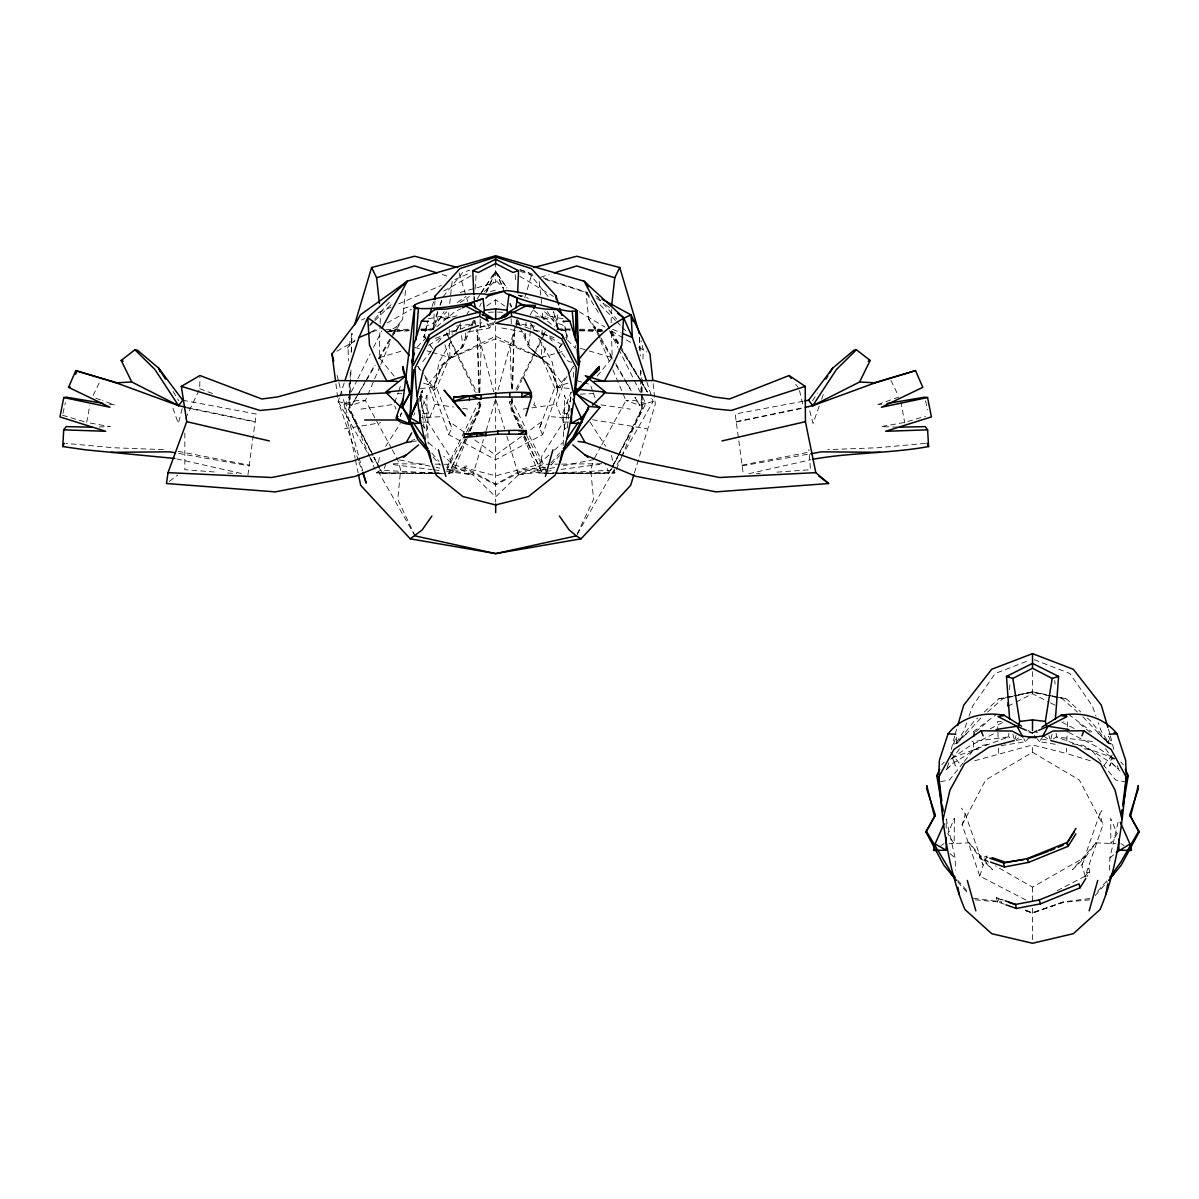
<?xml version="1.0" encoding="UTF-8"?>
<svg xmlns="http://www.w3.org/2000/svg" width="1199" height="1199" viewBox="0 0 1199 1199"><rect width="100%" height="100%" fill="white"/><g stroke="black" fill="none" stroke-linecap="round" stroke-linejoin="round"><path stroke-width="0.75" stroke-dasharray="5 3.75" d="M184.841 433.004L184.826 469.723L216.36 472.121M419.89 401.26L419.89 395.76L427.758 430.141L428.118 443.63M946.206 828.104L946.206 818.887L955.168 858.034L955.483 870.144M185.62 418.511L199.738 388.761L199.903 377.175M575.385 345.612L575.34 348.19L566.707 339.212M493.928 324.389L479.99 327.222L480.2 318.649M350.273 394.381L349.853 409.129L369.232 455.65M350.318 392.553L350.992 368.588M351.457 352.011L351.981 333.592L348.115 349.718L348.444 360.869M512.348 398.068L512.048 409.129L519.946 428.088M512.617 388.866L514.161 333.592L515.225 330.01M563.185 445.324L563.59 430.141L571.054 397.483M1109.555 870.144L1109.869 858.034L1118.832 818.887M394.111 376.096L379.169 357.662L380.098 325.289M380.158 323.49L380.458 312.699M479.525 401.71L479.3 409.129L469.978 431.535M479.795 392.418L481.039 349.718L476.123 330.01M551.96 473.665L538.606 472.886L542.023 455.395L563.44 422.063L556.216 404.333L563.185 384.564L541.334 357.572L541.783 342.614M541.993 335.135L542.158 329.515M542.488 318.305L542.652 312.699M641.93 394.276L641.495 409.129L622.101 455.65M641.975 392.418L642.364 379.424M642.964 359.011L643.234 349.718L641.09 340.756M1090.326 760.736L1066.511 753.482L1066.66 748.161M1066.87 741.072L1067.23 728.662M1067.275 726.894L1067.44 721.573L1063.753 721.393M525.507 338.343L525.687 333.022M525.926 325.933L526.031 322.381M964.341 761.395L973.468 749.96L973.873 739.528M350.348 372.499L348.804 409.548L372.814 455.485M351.202 352.116L351.981 333.592M511.463 398.428L510.999 409.548L520.756 429.317M511.838 389.165L514.161 333.592L510.309 349.718L511.493 390.559M379.049 358.951L402.654 319.009L405.562 290.383L402.909 293.006M474.729 323.79L474.909 320.283M1008.854 733.308L1008.659 736.905L1011.656 738.854M434.128 314.153L433.543 328.721L426.244 330.13L423.772 337.279L427.968 320.628M434.712 305.026L434.952 301.369M474.1 301.938L474.504 296.483M475.059 289.214L476.153 274.661M1009.438 689.665L1010.113 682.321M573.182 377.25L574.036 368.003M567.292 427.818L571.159 391.998L562.691 412.921L565.029 432.524M449.715 303.497L452.158 281.42M611.295 309.012L611.19 323.49M425.465 439.658L428.657 412.921L420.849 393.602M530.453 330.984L528.369 346.631L542.233 358.786L554.717 387.847L557.805 390.604L542.652 434.652L495.667 459.727L448.696 434.652L433.543 390.604L423.697 375.542M530.677 329.23L531.367 324.015L534.604 330.369M247.938 474.954L256.181 413.985L182.713 400.226M420.684 401.185L422.498 390.349L419.59 396.809M99.217 426.949L110.248 426.634L86.688 422.453L89.835 405.082M378.464 462.394L379.828 455.395M471.147 327.792L462.979 346.631L449.115 358.786L436.631 387.847L433.543 390.604L439.164 361.933L451.079 341.505M1105.553 748.701L1111.563 757.198L1109.794 766.101L1112.672 757.453M62.918 413.445L65.375 402.609M1085.02 876.784L1087.868 872.482L1088.842 868.166L1089.756 872.228L1086.834 876.904M565.913 337.953L566.767 334.311M951.257 749.45L954.629 735.916M400.511 415.349L400.781 414.344M479.99 327.222L481.758 320.418M1015.103 739.064L1016.018 735.527M1050.819 739.183L1052.962 731.015M182.203 408.679L178.306 423.397L172.176 406.131M498.065 390.08L515.255 325.993M515.72 324.21L517.638 317.091M385.913 463.683L382.556 473.29L379.963 468.419M1025.924 900.029L979.808 876.139L962.138 824.822L965.255 813.911L961.568 808.171M566.408 339.572L567.367 336.275L563.38 320.628M432.15 306.494L434.248 299.42M515.75 328.226L517.863 321.092M524.757 297.877L532.176 272.862M955.123 734.208L956.652 729.067M433.543 390.604L441.037 365.5L462.979 346.631L461.36 334.461M444.919 344.713L449.115 358.786L495.667 338.718L542.233 358.786L546.429 344.713M559.873 464.133L543.462 464.298L518.463 474.849L495.667 496.821L472.886 474.849L483.482 439.553M486.135 430.741L495.667 398.982L504.674 428.972M634.421 472.976L655.313 404.063L652.945 381.777M979.808 876.139L983.225 865.168L965.255 813.911M358.441 460.521L338.193 401.47L339.347 397.918M339.917 396.135L344.533 381.926M446.762 467.565L478.551 402.264M1057.218 890.632L1085.23 876.139L1102.9 824.822L1099.768 813.911L1103.47 808.171M947.225 767.36L949.053 762.069M437.725 311.965L433.543 328.721L444.11 311.575M440.078 305.235L441.861 300.185M966.739 722.787L963.816 731.105L956.382 742.526L953.445 744.129L956.367 736.321L956.382 742.526L967.008 733.203L980.767 718.006M969.062 716.148L972.569 706.181L995.14 673.538L1029.117 660.364M1085.23 876.139L1081.813 865.168L1099.768 813.911M394.606 402.684L398.098 392.822M398.682 391.174L401.006 384.594M819.172 406.131L813.042 423.397L808.711 407.046M821.615 399.237L823.458 394.051M437.695 311.695L433.528 323.28L426.394 325.918L426.244 330.13L429.572 329.92M440.063 305.086L441.846 300.125M985.443 860.283L987.107 855.891L984.544 856.296L985.443 860.283L988.89 861.511M542.652 434.652L539.49 428.043L554.717 387.847L557.97 386.363M413.805 415.304L414.794 412.846M465.152 438.969L448.636 473.785L452.742 472.886L449.325 455.395L427.908 422.063L435.132 404.333L428.163 384.564L423.067 383.095M467.1 438.429L452.742 472.886L449.026 472.886M616.361 469.438L621.382 457.374M380.068 366.13L365.425 400.511L351.667 405.277L338.193 401.47L335.825 383.185M380.802 364.406L391.039 340.351M393.976 333.472L396.899 326.593L402.654 319.009M420.414 388.611L433.199 387.322L442.806 364.976L460.671 348.459L468.284 331.673M471.896 326.083L474.13 320.942M486.764 291.822L495.667 271.259L507.222 288.33M539.49 428.043L542.503 421.089L528.909 430.981M471.327 324.959L473.605 319.923M479.69 306.509L481.219 303.152M485.775 293.081L495.667 271.259L506.937 288.045M577.109 534.214L593.58 499.294L590.717 469.888L593.7 459.562L562.511 465.901M468.299 432.329L479.3 409.129L479.09 401.755M1081.813 865.168L1085.844 856.641L1095.946 842.822L1115.954 843.691M448.696 434.652L451.858 428.043L436.631 387.847L433.379 386.363M93.192 395.355L100.401 380.368M516.859 390.544L521.76 380.488M522.584 378.809L541.363 340.261M542.188 338.583L544.631 333.547M448.636 473.785L465.722 439.194M469.783 430.966L480.349 409.548L480.035 402.145M349.419 394.276L349.853 409.129L373.069 455.38L345.462 403.568L350.423 393.647M351.247 391.983L357.017 380.413M357.842 378.764L370.221 353.96M373.518 347.35L381.777 330.819M619.119 453.732L610.831 470.248L555.587 473.11M619.943 452.083L641.495 409.129L641.18 398.068M523.094 428.897L509.305 402.564L510.984 399.222M516.05 389.24L542.173 337.638M543.012 335.975L546.384 329.32M455.935 331.958L459.981 324.015L461.135 332.723M431.685 330.474L439.014 316.206L447.752 319.459M446.687 470.068L463.069 438.774M466.516 432.195L481.713 402.654M617.68 457.119L610.831 470.248L614.922 472.886L613.558 465.886M618.534 455.485L642.529 409.548L640.91 370.641M962.138 824.822L985.653 780.024L1032.519 752.283L1032.519 747.547M555.557 473.35L608.792 473.29L617.41 457.074M618.279 455.455L645.886 403.568L640.925 393.647M594.599 457.928L600.864 446.448M601.763 444.799L625.923 400.511L612.749 369.562M1055.27 744.264L1039.563 741.701L1041.272 738.614M530.093 315.052L532.791 310.271M577.244 534.259L616.121 466.246M617.05 464.627L653.155 401.47L652.001 397.918M358.126 394.036L351.667 405.277L356.388 397.289M359.041 392.433L365.515 381.192M366.429 379.588L374.747 365.14M378.434 358.711L391.369 336.23M392.283 334.626L396.899 326.593L389.69 330.549M1004.267 904.196L997.373 901.768L999.037 898.89L1004.028 900.644M357.332 395.7L375.272 365.335M812.532 400.826L817.328 393.047M569.06 410.253L564.474 417.627L551.36 416.772M385.673 446.313L400.286 423.577M520.186 327.792L528.369 346.631L550.296 365.5L557.805 390.604L567.652 375.542M568.641 374.028L573.557 366.504M455.74 330.759L460.866 323.13M467.011 313.973L469.049 310.931M477.247 298.716L480.319 294.145M481.339 292.616L495.667 271.259L503.28 288.045M480.979 292.991L495.667 271.259L503.85 290.113M950.777 759.222L953.475 757.198L961.493 745.868M559.169 347.71L562.241 343.424M569.105 388.431L558.149 387.322L566.827 375.407M571.174 369.442L573.347 366.459M953.445 744.129L956.757 743.53L973.783 721.543L977.725 717.961M559.199 347.83L562.331 343.873M1103.679 765.786L1112.267 754.98M422.782 361.588L433.304 348.429M437.98 342.569L443.84 335.255L452.817 333.996M963.202 762.819L949.503 779.964L940.406 781.718M443.031 296.812L462.859 272.368L469.768 270.135M428.163 384.564L450 357.572L449.565 342.614M597.237 376.096L612.179 357.662L611.4 330.684M469.004 331.763L489.492 328.001L495.667 320.628M1001.03 745.688L1025.475 741.701L1030.166 736.096M1032.519 733.308L1027.813 730.056M369.832 324.824L373.459 320.598M374.658 319.189L391.578 299.48M551.12 462.829L559.543 453.057M1097.655 891.322L1107.396 880.126M1095.946 842.822L1072.55 869.62L1085.844 856.641L1032.519 887.155L995.35 865.888M551.075 465.122L559.543 455.62M1095.167 895.548L1107.411 881.82M417.237 346.916L425.87 337.923M941.77 764.692L944.257 762.114M438.16 320.538L446.627 311.815M484.246 291.672L495.667 280.146L503.28 287.835M956.757 743.53L967.008 733.203M347.17 347.965L355.129 340.111M369.727 325.708L373.713 321.797M375.032 320.478L392.283 303.467M946.296 769.758L952.62 763.598L981.861 745.343L990.974 744.084M946.611 769.129L952.62 763.598M984.289 711.981L998.737 698.837L1016.512 695.105M548.902 455.05L537.946 464.822L495.667 475.823L453.402 464.822L443.81 456.279M554.373 450.165L562.586 442.836M987.586 712.026L1002.589 698.882L1013.155 696.364M563.59 430.141L566.213 427.848M1109.869 858.034L1114.995 853.553M436.826 326.683L454.376 312.085L460.956 308.698M975.491 731.885L985.488 723.567M1015.928 739.843L1018.476 737.865M169.314 481.399L177.767 475.029M973.183 731.87L996.594 714.304M521.355 436.466L495.667 455.14L473.02 438.669M951.451 758.652L969.377 746.198L994.81 733.203M457.254 302.493L466.021 296.438M486.704 306L495.667 299.795L504.644 306M1053.381 738.854L1056.379 736.905L1094.852 741.836M460.161 302.523L469.394 296.483M941.005 845.55L944.003 843.586M437.53 473.635L376.411 472.886L380.518 470.248L441.277 473.395M428.538 345.327L451.199 331.194L456.594 330.444M1037.21 730.056L1032.354 733.099L1036.041 737.505M336.874 351.202L354.694 341.175M370.896 332.063L377.37 328.421M387.082 322.951L411.377 309.282M443.78 291.057L471.312 275.56M990.269 728.797L1003.173 722.218M1007.939 706.181L1014.504 702.869M1016.138 702.044L1032.519 693.741L1048.9 702.044M449.115 358.786L495.667 336.2L542.233 358.786M1037.195 731L1032.354 733.099L1037.854 732.184M361.454 319.998L364.856 318.529M378.434 312.639L392.013 306.764M398.817 303.827L441.262 285.437M454.856 279.547L470.128 272.922M372.155 332.063L378.749 329.35M543.597 319.459L552.334 316.206L559.663 330.474M435.432 338.358L473.02 324.419M951.991 757.903L1008.659 736.905L972.014 741.611M898.95 397.019L876.724 404.902L881.894 404.198M1089.726 899.835L1063.258 902.307L1032.519 913.024L1022.267 909.456M479.825 327.297L495.667 321.917M1063.258 902.307L1032.519 912.604L1023.976 909.741M540.509 277.209L549.142 274.526M974.697 760.736L1032.519 744.954L1066.511 753.482M897.631 427.114L881.1 426.634L904.66 422.453L925.388 416.278M379.169 357.662L402.175 350.932M541.334 357.572L555.512 353.465M557.28 352.956L564.369 350.902M563.185 384.564L568.281 383.095M403.224 308.503L412.111 306M460.116 292.496L495.667 282.484L495.667 263.48M443.585 319.369L457.868 315.472M411.542 440.438L414.914 439.553M490.421 291.477L495.667 290.218M1014.909 695.945L1032.519 691.748L1050.294 695.48M748.88 473.71L810.959 459.712M1016.437 740.442L1023.586 738.929M1018.296 694.731L1032.519 691.748L1062.434 698.882L1077.451 712.026M736.201 421.673L803.645 407.585M736.246 421.988L806.897 407.42M506.802 436.031L518.463 474.849L547.823 468.884M549.652 468.509L555.167 467.4M742.076 465.137L809.55 452.023M428.283 318.799L441.667 316.251L450.239 317.63M998.737 698.837L1016.512 695.435M1018.296 695.09L1032.519 692.378L1046.742 695.09M803.135 401.26L735.167 413.985L743.41 474.954M742.181 465.856L808.995 454.061M344.473 428.777L380.727 422.752M541.094 317.63L549.682 316.251L563.065 318.799M973.468 749.96L980.842 748.82M422.528 413.85L428.657 412.921M360.974 409.129L392.193 404.603M523.154 409.129L556.216 404.333M411.512 441.682L416.742 440.917M1087.868 872.482L1089.756 872.228M456.444 326.128L472.901 324.015M518.463 474.849L544.361 471.522M546.219 471.282L553.623 470.338M561.012 469.394L599.875 464.403M1089.786 898.546L1063.243 901.903L1032.519 913.024L1023.991 909.936M545.725 467.205L522.644 469.648L495.667 484.126L468.704 469.648L447.392 467.4M925.373 443.405L877.713 447.752L827.88 449.625M756.509 473.605L760.226 473.335M776.982 472.136L810.479 469.723L808.86 449.535M547.448 469.199L522.659 470.937L495.667 484.921L468.689 470.937L447.437 469.453M439.988 416.772L419.74 417.492M969.092 842.822L979.178 856.641L992.472 869.62L969.092 842.822L949.083 843.691M524.008 435.896L542.712 473.785L553.758 473.2M488.458 312.325L493.868 312.055M1001.27 721.393L997.598 721.573L997.853 730.446M388.251 331.344L408.409 330.444M421.239 329.86L432.225 329.365M580.316 394.096L593.415 393.602M389.21 330.639L409.653 330.16M420.804 329.89L433.813 329.59M569.825 417.522L564.474 417.627L564.324 395.28L569.27 407.09M386.393 331.329L408.394 330.909M421.239 330.654L430.411 330.474M385.793 329.605L409.848 329.23M420.954 329.051L433.918 328.856M559.378 473.575L614.922 472.886L559.079 472.886M561.687 464.118L603.607 463.698M345.462 403.568L356.942 400.481L365.425 400.511L391.384 448.081M422.573 422.063L427.908 422.063M563.44 422.063L568.776 422.063M376.411 472.886L432.269 472.886M434.128 472.886L441.577 472.886M557.22 472.886L538.606 472.886L523.528 436.706M548.213 473.35L553.728 473.35M645.886 403.568L634.406 400.481L625.923 400.511L639.681 405.277L653.155 401.47L651.237 398.293M382.556 473.29L441.292 473.35M393.212 463.758L427.833 464.103M435.117 464.163L447.886 464.298L472.886 474.849L443.285 471.057M439.374 473.665L446.792 473.755M557.43 328.856L570.394 329.051M579.642 329.2L603.711 329.575M560.937 330.474L570.11 330.654M579.282 330.834L601.284 331.254M557.535 329.59L568.686 329.845M579.836 330.115L602.138 330.639M397.933 393.602L401.68 393.737M163.469 449.625L113.635 447.752L65.975 443.405M557.28 329.275L570.11 329.86M579.267 330.28L601.254 331.269M497.48 312.055L502.891 312.325M556.801 329.605L565.104 330.13L567.577 337.279L567.367 336.275M227.495 472.961L236.773 473.665M975.312 899.835L1001.779 902.307M973.483 898.321L1001.794 901.903M516.439 320.283L516.619 323.79L534.904 326.128M393.317 464.642L432.18 469.618M434.023 469.858L441.427 470.817M109.454 404.198L114.624 404.902L102.649 400.661M534.754 330.444L540.149 331.194L561.297 344.398M1072.251 743.83L1083.177 745.343L1112.417 763.598L1118.427 769.129L1117.198 765.606M542.113 334.506L547.508 335.255L552.184 341.101M600.984 404.857L630.374 409.129M435.132 404.333L453.492 407.001M462.679 408.319L468.195 409.129M562.691 412.921L568.821 413.85M1084.181 748.82L1091.57 749.96L1102.975 764.243M592.501 419.725L646.875 428.777M1028.967 732.484L1032.684 733.099L1027.843 731M178.741 453.417L249.167 465.856M501.856 328.001L522.344 331.763M1082.907 716.807L1108.281 743.53L1111.593 744.129L1108.67 736.321L1108.655 742.526L1111.593 744.129M518.343 295.104L525.327 296.438L528.249 298.461M1048.511 695.435L1066.301 698.837L1080.734 711.981M571.758 362.203L568.566 361.588L559.199 349.883M1126.446 782.063L1115.535 779.964L1104.114 765.681M178.141 451.319L249.272 465.137M399.477 459.936L434.353 467.025M436.181 467.4L439.853 468.15M447.197 469.633L472.886 474.849M184.451 407.42L255.102 421.988M187.703 407.585L255.147 421.673M1052.078 695.855L1066.301 698.837M1041.451 738.929L1048.6 740.442M518.448 295.718L521.94 296.483L518.448 295.643M176.733 458.887L242.468 473.71M535.264 315.951L547.763 319.369M509.305 402.564L511.958 400.601L526.061 429.092M414.569 347.305L419.89 348.849M426.979 350.902L430.516 351.921M432.284 352.431L450 357.572M580.316 348.339L587.39 350.408M589.159 350.932L612.179 357.662M576.764 380.638L581.86 382.121M583.553 382.616L590.343 384.594L592.666 391.174M62.498 415.244L86.688 422.453M442.206 274.526L449.115 276.669M520.486 271.454L532.896 275.425M545.305 279.412L586.056 292.511L599.68 314.618M519.856 269.58L528.489 272.368L548.318 296.812M520.351 270.165L532.716 274.286M543.312 277.838L587.495 292.601M984.544 856.296L988.006 857.525M997.373 901.768L996.459 897.691L1003.398 900.149M95.815 398.233L100.941 400.046M199.738 388.761L215.206 394.471M516.619 323.79L555.916 338.358M1114.755 758.547L1056.379 736.905L1056.184 733.308M1034.212 659.705L1069.898 673.538L1092.469 706.181L1095.976 716.148M612.599 329.35L620.842 332.737M996.459 897.691L999.037 898.89M1050.534 702.869L1055.45 705.357M1061.864 722.218L1074.769 728.797M1068.624 732.394L1095.661 746.198L1113.586 758.652M533.69 310.391L554.523 326.683M595.483 295.643L598.721 297.397M603.097 331.344L594.449 326.593L588.679 319.009L586.056 292.511M988.875 862.186L979.178 856.641L983.225 865.168M1032.519 752.283L1079.385 780.024L1102.9 824.822M519.722 276.28L553.488 296.408M579.222 311.755L604.955 327.087M611.385 330.924L630.674 342.434M638.722 347.23L646.756 352.011M1121.035 843.586L1124.033 845.55M1043.55 735.901L1049.02 739.843M596.368 298.026L603.936 303.482M605.435 304.576L609.976 307.843M463.953 432.075L448.846 421.089L451.858 428.043M1068.444 714.304L1091.839 731.87M1111.563 757.198L1114.261 759.222M608.792 473.29L605.435 463.683M1079.55 723.567L1090.97 733.069M950.043 853.553L955.168 858.034M421.194 424.401L427.758 430.141M1098.014 733.203L1108.655 742.526L1101.207 731.105L1098.299 722.787M428.747 442.836L435.597 448.951M1087.298 717.961L1091.24 721.543L1108.281 743.53M1112.417 763.598L1120.001 771.002M600.025 304.786L615.567 320.478M616.856 321.797L620.737 325.708M622.041 327.027L625.923 330.954M544.706 311.815L553.189 320.538L557.805 328.721L565.104 330.13L564.954 325.918L557.82 323.28L553.653 311.695M1120.78 762.114L1123.253 764.692M957.626 881.82L968.642 894.184M433.019 456.969L440.273 465.122M957.641 880.126L968.612 892.715M431.805 453.057L439.029 461.435M597.357 296.663L616.691 319.189M1037.21 738.899L1039.563 741.701M950.627 752.283L960.279 764.437M430.051 345.192L433.199 349.149L430.126 344.862M795.746 384.354L797.979 387.292M418.001 366.459L423.427 373.908M424.506 375.407L433.199 387.322M423.981 336.275L426.035 339.137M530.483 323.13L535.593 330.759M547.239 311.575L553.189 320.538M417.792 366.504L419.755 369.517M590.088 422.063L605.675 446.313M610.366 331.988L619.119 346.196M620.093 347.785L639.547 379.364M640.521 380.937L647.325 391.998M173.061 391.503L178.816 400.826M586.746 291.971L590.597 298.326M610.816 331.643L618.504 344.338M622.356 350.693L641.6 382.436M642.574 384.025L647.385 391.953L640.94 380.772M588.679 319.009L600.025 338.178M600.969 339.767L612.299 358.951M616.076 365.335L631.184 390.904M634.96 397.289L639.681 405.277L635.065 397.259M611.82 331.404L619.328 344.143M620.273 345.732L639.996 379.184M599.98 336.23L594.449 326.593L597.372 333.472M600.909 337.833L614.757 361.918M615.687 363.522L626.762 382.796M627.677 384.399L631.378 390.829M338.193 401.47L369.667 456.534M370.596 458.153L374.298 464.627M378 471.102L415.019 535.878M1023.766 738.614L1025.475 741.701M486.989 323.475L489.492 328.001M392.268 449.73L397.648 459.562L400.631 469.888L397.768 499.294L414.24 534.214M379.109 466.801L373.938 457.074L380.518 470.248L373.668 457.119M526.556 435.492L543.791 468.419M538.651 338.328L552.184 361.933L557.805 390.604M446.657 332.648L448.336 335.975M449.175 337.638L476.992 392.568M609.572 330.819L617.815 347.35M618.639 348.999L633.507 378.764M634.331 380.413L640.101 391.983M529.373 435.792L543.462 464.298L546.264 472.481M446.717 333.547L449.985 340.261M450.794 341.94L475.299 392.208M890.947 380.368L898.156 395.355M521.475 429.017L512.048 409.129L511.718 397.993M524.622 435.657L542.712 473.785M510.13 303.152L511.658 306.509M517.743 319.923L520.021 324.959M523.828 333.352L530.677 348.459L548.528 364.976L558.149 387.322M509.785 303.812L511.284 307.244M517.219 320.942L519.452 326.083M600.294 340.351L609.826 362.697M369.951 457.374L374.987 469.438M394.681 405.936L396 409.174M593.25 392.822L596.742 402.684M553.623 311.965L557.805 328.721L557.22 314.153M359.041 462.259L362.023 470.952M952.366 757.453L955.243 766.101L953.475 757.198M646.816 381.926L651.432 396.135M1108.386 729.067L1109.899 734.208M1110.409 735.916L1113.781 749.45M459.172 272.862L467.655 301.444M338.852 382.571L358.621 456.16M359.115 457.958L362.653 470.533M474.669 320.658L493.763 391.848M1012.93 734.283L1014.219 739.183M1049.005 735.527L1049.934 739.064M337.144 375.422L338.433 380.787M799.508 390.499L803.21 406.206M424.581 334.311L425.435 337.953M925.568 400.811L927.606 409.833M343.978 404.063L355.114 458.243M355.489 460.056L358.081 472.691M611.52 455.395L613.229 464.148M900.884 401.62L904.66 422.453M539.19 281.42L541.633 303.497M420.384 394.441L422.093 409.983M422.662 415.169L424.251 429.617M1054.76 680.477L1055.09 684.149M515.18 274.661L515.6 280.116M639.532 337.294L640.296 355.818M479.66 392.867L477.187 333.592L478.836 392.553M473.875 296.423L474.025 300.095M465.662 333.022L465.826 338.343M997.913 732.214L998.168 741.072M998.377 748.161L998.527 753.482M448.696 312.699L448.861 318.305M449.19 329.515L449.355 335.135M349.104 383.14L349.374 392.418M639.472 337.279L639.831 350.168M640.401 370.431L641.12 396.225M511.149 318.649L511.269 323.805M1032.519 671.545L1032.519 693.741M1032.519 887.155L1032.519 903.432M1032.519 908.362L1032.519 943.268M495.667 299.795L495.667 307.274M495.667 325.993L495.667 389.615M495.667 398.982L495.667 428.508M495.667 437.74L495.667 502.141M420.954 392.628A17.925 1.049 -67.5 0 1 420.085 398.503M400.856 416.263A4.002 3.702 14.5 0 1 401.74 412.681M400.421 416.323A4.002 3.702 14.5 0 1 401.485 413.685M427.024 395.28L426.874 417.627L421.359 408.784L427.024 395.28M954.329 818.332L954.149 843.796L947.869 833.71L954.329 818.332M534.664 402.684L533.795 405.067L535.458 406.191L534.664 402.684M466.276 466.006L464.807 468.524L464.013 464.957L466.276 466.006M1117.153 833.71L1110.874 843.796L1110.709 818.332L1117.153 833.71"/><path stroke-width="1.5" d="M396.344 418.301L408.799 423.472L419.89 423.262L419.89 410.433M943.988 823.908L935.07 844.006L933.526 850.436L946.191 850.196L946.206 837.307M424.551 447.467L424.581 444.694L418.376 437.215L402.414 406.431L417.822 439.583L429.392 452.907M575.49 340.231L576.03 309.717L574.786 308.922A38.443 3.612 15.1 0 0 540.554 297.472A38.443 3.612 15.1 0 0 506.158 290.608L487.109 294.729A37.798 5.201 -8.2 0 0 451.049 295.913A37.798 5.201 -8.2 0 0 414.809 304.906L413.49 306.449L415.633 308.668L418.436 308.383A37.798 5.201 -8.2 0 0 469.513 303.107L483.002 298.641L484.411 310.196L483.077 315.307M951.511 874.955L951.541 873.127L926.287 831.042L935.31 815.02L926.782 789.062L926.782 785.6L934.561 816.714L925.988 832.196L943.838 865.198L956.397 880.441M413.265 361.708L413.895 344.383L421.508 321.107L434.503 309.582L437.275 308.503M938.847 774.824L939.372 760.361L948.049 733.848C961.388 716.747 983.675 711.352 1004.327 715.383L1021.548 726.144M974.008 736.051L974.143 732.574M408.769 423.457L410.118 417.822L414.809 304.906L402.145 407.45L410.118 417.822L419.89 423.262M517.398 298.266L515.78 308.008M517.638 292.751L518.553 270.689L495.667 259.239L472.796 270.689L473.785 294.579M523.948 378.105L531.322 392.762L521.91 397.019L521.91 392.762L528.234 392.957L531.532 397.019L495.667 397.019L453.567 401.29L444.065 390.17L465.512 415.948L453.567 401.29L453.777 397.019C479.72 395.79 505.199 390.784 531.322 392.762L531.532 397.019L525.836 415.948M464.103 437.545L464.268 434.143C485.025 433.154 505.408 429.137 526.316 430.726L526.481 434.143L497.795 434.143L464.103 437.545L476.797 433.259L486.105 432.374L486.105 435.837L476.797 433.259L464.268 434.143M1009.618 718.935L1006.456 676.416L1032.519 663.377L1058.582 676.416L1055.42 718.935M174.904 458.468L86.178 449.91L62.768 446.568L63.727 429.841L66.125 426.619L91.873 427.174M435.072 299.54L435.297 295.898L459.831 268.651L495.667 257.036L531.517 268.651L556.051 295.898L558.659 304.726M411.572 414.584L410.118 417.822L413.79 369.592M416.038 339.917L418.436 308.383L413.49 306.449M1007.939 706.181L1008.269 702.509M1036.086 737.79L1021.008 735.901L1012.076 731.015L981.112 730.791L953.879 749.48L938.712 777.162C942.549 822.109 947.225 867.506 964.91 909.486L991.708 933.691L1032.519 943.268L1073.33 933.691L1100.112 909.486C1117.813 867.506 1122.489 822.109 1126.326 777.162L1111.158 749.48L1083.926 730.791L1052.962 731.015L1043.55 735.901L1028.937 737.79M611.7 305.34L614.757 277.748L619.763 267.512L576.764 256.241L533.765 267.512M1121.62 813.656L1122.099 809.999M1122.804 804.529L1126.326 777.162L1128.214 775.648L1125.381 769.398M507.821 313.613L506.937 310.196L509.065 294.175L516.349 297.547M397.034 381.312L336.994 380.548L277.524 396.929L261.847 398.997L199.933 375.527L181.349 386.363L186.744 421.673L168.025 472.646L166.481 483.512L275.275 491.875L355.653 476.273L406.416 454.901M579.702 361.319C573.437 399.762 570.589 439.104 555.017 475.314L528.429 496.566L495.667 504.974L462.919 496.566L436.316 475.314C422.333 441.187 416.473 404.633 415.019 367.943L429.692 338.927L456.025 322.846L479.6 316.386L488.113 321.122L486.135 317.66L495.667 319.369L505.004 316.926L510.969 311.8L536.942 318.424L562.091 334.836L578.023 365.155L579.702 361.319L577.513 354.754L577.304 349.239M1046.727 726.714L1045.348 721.423L1052.182 678.439L1058.582 676.416M479.6 316.386L480.364 311.8L454.406 318.424L429.257 334.836L413.325 365.155L411.647 361.319L414.374 353.12M1121.769 813.686L1122.384 810.059M1122.998 806.432L1128.214 775.648M560.053 461.885L562.136 450.839M1105.838 894.199L1107.786 883.903M102.544 403.254L66.604 397.199L63.787 397.543L59.95 416.922L105.692 431.28L63.727 429.841M417.162 396.045L423.232 370.386L435.956 347.38L457.973 332.723L478.656 325.588M943.103 819.202L949.998 789.991L964.491 763.778L989.055 747.082L1014.249 740.577M1130.462 816.714L1138.256 785.6L1138.256 789.062L1129.713 815.02L1139.05 832.196L1121.2 865.198L1108.625 880.441M409.563 423.157C411.137 426.11 392.777 421.359 397.618 416.443M1018.311 726.714L1019.69 721.423L1012.855 678.439L1006.456 676.416L1009.228 676.686M925.988 832.196L926.287 831.042M545.425 476.468L552.919 449.82M1089.187 910.805L1097.729 880.441M354.619 324.659L371.585 267.512L414.584 256.241L457.583 267.512M429.542 315.322L431.64 308.263M434.248 299.42L435.297 295.898M957.671 725.65L963.756 705.132L991.693 669.282L1032.519 653.65L1073.345 669.282L1101.282 705.132L1107.876 727.358M427.129 341.91L429.257 334.836M633.881 474.729L630.674 485.34L581.08 538.816L495.667 553.623L410.253 538.831L360.674 485.34L358.456 474.504M345.117 380.143L358.951 337.489L367.763 317.675L407.285 281.18L495.667 255.732L584.063 281.18L623.585 317.675L632.398 337.489L646.231 380.143M1081.903 735.826L1083.926 730.791M75.702 374.253L76.991 371.031L117.232 382.901M63.787 397.543L109.933 407.24L68.538 387.337L75.822 370.611L116.168 382.826L178.591 405.682L185.89 407.21M409.683 393.857L410.328 392.373L402.834 369.577L402.834 366.549L409.683 393.857L402.145 407.45L410.328 392.373M410.118 417.822L417.642 400.856M934.561 816.714L935.31 815.02M62.768 446.568L64.236 443.285M413.026 411.347L417.402 401.665M942.954 811.873L936.809 775.648L939.656 769.398M573.527 439.583L588.934 406.431L575.16 392.373L599.26 366.549L599.26 369.577L575.16 392.373L575.82 393.857L599.95 407.45L561.956 452.907M805.458 407.21L812.757 405.682L859.593 381.986L870.159 360.464L856.416 349.763L853.883 350.243L832.646 368.168L808.636 400.226L804.964 400.916M410.867 421.928L409.324 424.536M409.114 355.324L397.918 341.715L382.061 327.986L407.285 281.18L360.3 314.902L356.358 322.201L332.018 353.93L335.585 381.357M1042.126 737.07L1048.106 726.249L1066.915 716.612L1060.71 715.383L1041.916 727.134M533.705 308.683L535.503 305.505L520.426 304.891L501.856 316.491M168.025 472.646L271.783 477.502L352.446 461.195L406.281 442.446L411.692 432.914M397.633 416.398L396.884 417.702A17.925 1.049 -67.5 0 1 403.194 398.997M1129.713 815.02L1138.75 831.042L1120.555 862.501L1109.839 877.323M397.663 418.226L396.869 419.38M825.946 379.064L827.865 375.946M829.768 372.844L832.646 368.168M1075.938 828.329L1066.496 843.826L1074.049 832.346M990.614 862.111L1004.402 866.997L1028.562 862.381L1068.099 846.329L1075.893 833.875M1005.991 904.81L1016.317 908.467L1040.477 903.851L1080.014 887.8L1085.859 878.462M808.636 400.226L812.757 405.682L836.452 369.472L856.416 349.763M566.692 439.179L578.353 422.243M580.466 419.155L588.634 409.084M431.91 516.035L422.213 529.898L410.253 538.831M178.591 405.682L182.713 400.226L158.703 368.168L137.465 350.243L134.917 349.763L121.189 360.464L131.755 381.986L178.591 405.682L154.896 369.472L134.917 349.763M578.877 359.4C592.92 341.52 609.632 323.565 631.049 314.902L649.978 353.93L652.751 379.918M403.658 285.407L407.285 281.18M575.82 393.857L599.26 366.549M563.155 448.876L572.972 437.215L588.934 406.431L599.95 407.45M592.576 405.172L604.356 393.437M1116.284 852.444L1129.968 844.006L1120.316 822.229M403.464 457.359L418.541 444.889M571.458 408.589L571.458 423.262L581.23 417.822L572.957 399.162M518.553 270.689L512.947 272.458L495.667 263.54L478.401 272.458L472.796 270.689M1012.855 678.439L1032.519 668.278L1052.182 678.439M462.589 307.858L474.1 301.938L475.568 308.008M512.662 312.744L525.866 305.97L544.436 308.967L556.846 309.582L569.84 321.107L577.453 344.383L578.068 361.708M511.748 316.386L495.667 323.265L512.692 325.588L533.375 332.723L555.392 347.38L568.116 370.386L574.186 396.045L576.329 367.943L561.657 338.927L535.324 322.846L511.748 316.386L510.969 311.8M575.97 311.62L577.259 311.006L576.03 309.717L578.637 358.141L577.259 311.006L569.825 311.305A38.443 3.612 15.1 0 1 517.713 298.101L506.068 293.455L503.61 291.357L488.338 295.913L485.865 298.011M518.777 434.143L526.316 430.726M499.099 318.904L507.642 315.172M1038.754 730.311L1048.106 726.249L1068.953 729.532M1049.859 850.705L1054.85 848.637M1058.177 847.258L1063.168 845.205M358.951 337.489L370.506 332.737M868.211 361.229L870.159 360.464M584.932 454.901L635.695 476.273L716.058 491.875L828.629 483.512L815.8 472.646L805.428 421.673L805.233 386.363L789.077 375.527L729.502 398.997L713.825 396.929L654.339 380.548L594.314 381.312M476.093 301.339L483.002 298.641M989.745 858.139L1003.608 863.04L1027.228 858.589L1067.11 842.432L1068.099 846.329M1005.122 900.764L1015.523 904.436L1039.143 899.999L1079.04 883.843L1080.014 887.8M1027.303 859.143L1048.196 851.395M812.757 405.682L875.18 382.826L915.526 370.611L922.795 387.337L881.415 407.24L927.561 397.543L931.398 416.922L885.656 431.28L927.621 429.841L928.581 446.568C890.317 453.552 850.96 452.383 812.787 459.292M915.526 370.611L874.116 382.901M453.567 401.29L469.438 395.925L481.069 394.816L481.069 399.132L469.438 395.925L453.777 397.019M805.233 386.363L731.21 410.478L714.154 408.814L650.517 395.16L603.217 392.852M554.313 272.922L576.764 265.953L614.757 277.748M379.439 303.497L376.591 277.748L414.584 265.953L437.021 272.922M721.978 440.947L805.428 421.673M581.08 538.816L576.329 535.878L495.667 553.623L415.019 535.878M434.503 309.582L446.912 308.967L470.922 304.891L492.579 318.424M810.809 453.732L821.645 451.828L880.366 452.323M996.084 729.532L1016.932 726.249L1026.284 730.311M406.281 442.446L411.512 441.682M1023.661 859.668L1005.466 862.276L992.113 857.63M887.08 403.493L924.744 397.199L927.561 397.543M484.411 310.196L495.667 308.847L506.937 310.196M68.538 387.337L70.516 387.112M1019.69 721.423L1032.519 719.88L1045.348 721.423M403.958 390.274L385.673 392.133L406.086 375.707L387.157 381.492L379.439 367.389L369.502 345.102L367.763 317.675L382.061 327.986M528.234 392.957L531.322 392.762M116.168 382.826L131.755 381.986M563.035 321.437L569.84 321.107M389.96 392.762L340.831 395.16L277.194 408.814L260.138 410.478L181.349 386.363M1109.24 734.223L1116.988 733.848L1125.651 760.361L1126.176 774.824M815.8 472.646L719.565 477.502L638.902 461.195L585.067 442.446L578.083 441.427M1066.211 715.189L1060.71 715.383C1081.363 711.352 1103.65 716.747 1116.988 733.848L1114.081 732.724M462.005 396.225L475.913 395.925M470.847 433.498L481.983 433.259M899.475 427.174L925.223 426.619L927.621 429.841M110.982 452.323L169.703 451.828L175.129 452.787M364.616 419.995L399.117 419.995M571.458 423.262L580.721 423.427M518.777 430.726L523.843 430.891M466.096 304.726L470.922 304.891M1000.655 715.248L1004.327 715.383L998.123 716.612L1016.932 726.249L1022.912 737.07M421.508 321.107L428.313 321.437M948.049 733.848L955.798 734.223M859.593 381.986L875.18 382.826M574.591 388.986L605.66 392.133L585.262 375.707L604.191 381.492L611.91 367.389L621.831 345.102L623.585 317.675L617.53 313.314M520.426 304.891L525.866 305.97M186.744 421.673L269.37 440.947M1050.789 740.577L1075.983 747.082L1100.547 763.778L1115.025 789.991L1121.934 819.202M1009.033 902.382L1015.718 904.705M75.822 370.611L76.991 371.031M121.189 360.464L123.137 361.229M622.491 333.412L632.398 337.489L631.049 314.902L601.958 299.136M481.998 314.438L492.249 318.904M465.482 305.97L478.686 312.744M523.828 305.325L517.249 301.938L516.979 298.296M935.07 844.006L946.191 850.196M631.828 320.208L634.99 322.201M818.857 476.093L828.629 483.512M936.809 775.648L938.712 777.162L941.77 800.887M572.807 444.889L587.885 457.359M576.329 535.878L569.135 529.898L559.438 516.035M386.992 393.437L401.395 407.78M951.541 873.127L955.198 877.323M424.581 444.694L428.193 448.876M588.889 286.816L584.063 281.18L609.287 327.986M525.462 432.899L526.481 434.143M789.077 375.527L791.295 378.464M412.996 422.243L424.641 439.179M165.402 379.064L158.703 368.168L159.917 371.63M579.657 432.914L585.067 442.446M371.585 267.512L376.591 277.748M927.112 443.285L928.581 446.568M981.112 730.791L983.12 735.826M1027.228 858.589L1028.562 862.381M1039.143 899.999L1040.477 903.851M362.623 472.676L366.19 483.107L363.162 472.331M562.091 334.836L563.155 338.373M619.763 267.512L639.367 333.592M559.708 308.263L561.806 315.322M967.308 880.441L975.836 910.805M438.429 449.82L445.908 476.468M1138.75 831.042L1139.05 832.196M1129.968 844.006L1131.496 850.436L1118.847 850.196L1118.832 839.15M581.23 417.822L582.234 422.048M332.018 353.93L333.727 361.094M1003.608 863.04L1004.402 866.997M1015.523 904.436L1016.317 908.467M957.896 887.335L959.2 894.199M429.212 450.839L431.295 461.885M942.474 806.357L942.939 809.999M572.253 311.53L574.561 336.634M556.051 295.898L556.276 299.54M1113.496 873.127L1113.526 874.955M1032.519 653.65L1032.519 668.278M1032.519 719.88L1032.519 730.611M509.815 392.598L509.815 397.019M509.095 430.606L509.095 434.143M497.795 430.606L497.795 434.143M495.667 257.036L495.667 263.54M495.667 308.847L495.667 318.964M495.667 392.598L495.667 397.019M495.667 503.895L495.667 512.632M476.797 433.259L476.797 436.721M469.438 395.925L469.438 400.241M409.339 422.872A17.925 1.049 -67.5 0 1 410.523 417.102A17.925 1.049 -67.5 0 1 418.016 398.742"/></g></svg>
